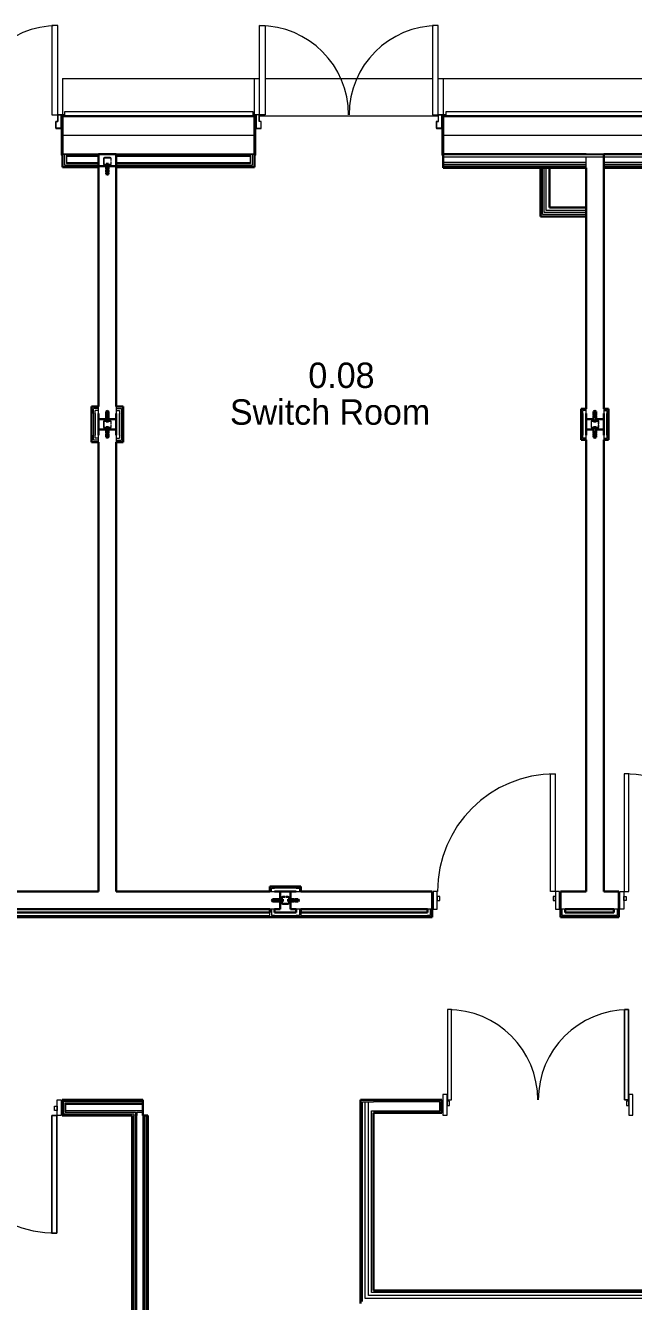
# Model space of a CAD drawing. Header units: millimetres. Extents: x 90978 to 295199, y -4084 to 97293.
# Drawn here: x 221252 to 226034, y 25377 to 35416 of the extents above; entities that cross this region are included whole.
import ezdxf

# ---------------------------------------------------------------- set-up
doc = ezdxf.new("R2010")
doc.units = ezdxf.units.MM
doc.header["$MEASUREMENT"] = 0
for name, color, linetype, lineweight in [('A-AREA-IDEN', 7, 'CONTINUOUS', 9), ('CSM-STL-XX-ZZ-M3-A-XXXX-00001_detached _19_04_21__rvt-1-Level 0$0$A-DETL-MEDM', 33, 'CONTINUOUS', 25), ('CSM-STL-XX-ZZ-M3-A-XXXX-00001_detached _19_04_21__rvt-1-Level 0$0$A-DOOR', 4, 'CONTINUOUS', 9), ('CSM-STL-XX-ZZ-M3-A-XXXX-00001_detached _19_04_21__rvt-1-Level 0$0$A-DOOR-FRAM', 4, 'CONTINUOUS', 18), ('CSM-STL-XX-ZZ-M3-A-XXXX-00001_detached _19_04_21__rvt-1-Level 0$0$A-GLAZ-CURT', 7, 'CONTINUOUS', 9), ('CSM-STL-XX-ZZ-M3-A-XXXX-00001_detached _19_04_21__rvt-1-Level 0$0$A-WALL', 7, 'CONTINUOUS', 9), ('CSM-STL-XX-ZZ-M3-A-XXXX-00001_detached _19_04_21__rvt-1-Level 0$0$I-WALL', 7, 'CONTINUOUS', 9), ('CSM-STL-XX-ZZ-M3-A-XXXX-00001_detached _19_04_21__rvt-1-Level 0$0$S-COLS', 7, 'CONTINUOUS', 9)]:
    doc.layers.add(name, color=color, linetype=linetype, lineweight=lineweight)
doc.styles.add('Century Gothic', font='GOTHIC.TTF', dxfattribs={"height": 200})

msp = doc.modelspace()

# ---------------------------------------------------------------- linework, layer by layer
at = {"layer": 'CSM-STL-XX-ZZ-M3-A-XXXX-00001_detached _19_04_21__rvt-1-Level 0$0$A-DETL-MEDM', "lineweight": 30}
for p, q in [((221906, 34327), (221886, 34327)), ((221886, 34327), (221886, 34322)), ((221886, 34322), (221906, 34322)), ((221906, 34318), (221886, 34318)), ((221886, 34318), (221886, 34282)), ((221886, 34277), (221886, 34265)), ((221886, 34260), (221886, 34246)), ((221906, 34322), (221906, 34327)), ((221906, 34282), (221906, 34318)), ((221906, 34265), (221906, 34277)), ((221906, 34246), (221906, 34260)), ((221886, 32380), (221886, 32367)), ((221886, 32362), (221886, 32349)), ((221886, 32344), (221886, 32308)), ((221906, 32367), (221906, 32380)), ((221906, 32349), (221906, 32362)), ((221906, 32308), (221906, 32344)), ((225721, 32380), (225721, 32367)), ((225721, 32362), (225721, 32349)), ((225721, 32344), (225721, 32308)), ((225741, 32367), (225741, 32380)), ((225741, 32349), (225741, 32362)), ((225741, 32308), (225741, 32344)), ((221886, 32308), (221906, 32308)), ((221886, 32304), (221886, 32299)), ((221906, 32304), (221886, 32304)), ((221886, 32299), (221906, 32299)), ((221906, 32257), (221886, 32257)), ((221886, 32257), (221886, 32252)), ((221886, 32252), (221906, 32252)), ((221906, 32248), (221886, 32248)), ((221886, 32248), (221886, 32212)), ((221906, 32299), (221906, 32304)), ((221906, 32252), (221906, 32257)), ((221906, 32212), (221906, 32248)), ((225721, 32308), (225741, 32308)), ((225721, 32304), (225721, 32299)), ((225741, 32304), (225721, 32304)), ((225721, 32299), (225741, 32299)), ((225741, 32257), (225721, 32257)), ((225721, 32257), (225721, 32252)), ((225721, 32252), (225741, 32252)), ((225741, 32248), (225721, 32248)), ((225721, 32248), (225721, 32212)), ((225741, 32299), (225741, 32304)), ((225741, 32252), (225741, 32257)), ((225741, 32212), (225741, 32248)), ((221886, 32207), (221886, 32195)), ((221886, 32190), (221886, 32176)), ((221906, 32195), (221906, 32207)), ((221906, 32176), (221906, 32190)), ((225721, 32207), (225721, 32195)), ((225721, 32190), (225721, 32176)), ((225741, 32195), (225741, 32207)), ((225741, 32176), (225741, 32190)), ((223207, 28543), (223194, 28543)), ((223194, 28523), (223207, 28523)), ((223225, 28543), (223212, 28543)), ((223212, 28523), (223225, 28523)), ((223266, 28543), (223230, 28543)), ((223230, 28523), (223266, 28523)), ((223266, 28523), (223266, 28543)), ((223275, 28543), (223270, 28543)), ((223270, 28543), (223270, 28523)), ((223270, 28523), (223275, 28523)), ((223275, 28523), (223275, 28543)), ((223322, 28543), (223317, 28543)), ((223317, 28543), (223317, 28523)), ((223317, 28523), (223322, 28523)), ((223322, 28523), (223322, 28543)), ((223326, 28543), (223326, 28523)), ((223362, 28543), (223326, 28543)), ((223326, 28523), (223362, 28523)), ((223379, 28543), (223367, 28543)), ((223367, 28523), (223379, 28523)), ((223398, 28543), (223384, 28543)), ((223384, 28523), (223398, 28523))]:
    msp.add_line(p, q, dxfattribs=at)
for centre, radius, start, end in [((221886, 34280), 2.5, 270, 90), ((221886, 34262), 2.5, 270, 90), ((221896, 34261), 18.2, 236.6015, 303.3985), ((221896, 34288), 6, 90, 270), ((221896, 34271), 6, 90, 270), ((221896, 34254), 5, 90, 270), ((221896, 34288), 6, 270, 90), ((221896, 34271), 6, 270, 90), ((221896, 34254), 5, 270, 90), ((221906, 34280), 2.5, 90, 270), ((221906, 34262), 2.5, 90, 270), ((221896, 32365), 18.2, 56.6015, 123.3985), ((221886, 32364), 2.5, 270, 90), ((221886, 32347), 2.5, 270, 90), ((221896, 32355), 6, 90, 270), ((221896, 32338), 6, 90, 270), ((221896, 32372), 5, 90, 270), ((221896, 32372), 5, 270, 90), ((221896, 32355), 6, 270, 90), ((221896, 32338), 6, 270, 90), ((221906, 32364), 2.5, 90, 270), ((221906, 32347), 2.5, 90, 270), ((225731, 32365), 18.2, 56.6015, 123.3985), ((225721, 32364), 2.5, 270, 90), ((225721, 32347), 2.5, 270, 90), ((225731, 32355), 6, 90, 270), ((225731, 32338), 6, 90, 270), ((225731, 32372), 5, 90, 270), ((225731, 32372), 5, 270, 90), ((225731, 32355), 6, 270, 90), ((225731, 32338), 6, 270, 90), ((225741, 32364), 2.5, 90, 270), ((225741, 32347), 2.5, 90, 270), ((221896, 32218), 6, 90, 270), ((221896, 32218), 6, 270, 90), ((225731, 32218), 6, 90, 270), ((225731, 32218), 6, 270, 90), ((221886, 32210), 2.5, 270, 90), ((221886, 32192), 2.5, 270, 90), ((221896, 32191), 18.2, 236.6015, 303.3985), ((221896, 32201), 6, 90, 270), ((221896, 32184), 5, 90, 270), ((221896, 32201), 6, 270, 90), ((221896, 32184), 5, 270, 90), ((221906, 32210), 2.5, 90, 270), ((221906, 32192), 2.5, 90, 270), ((225721, 32210), 2.5, 270, 90), ((225721, 32192), 2.5, 270, 90), ((225731, 32191), 18.2, 236.6015, 303.3985), ((225731, 32201), 6, 90, 270), ((225731, 32184), 5, 90, 270), ((225731, 32201), 6, 270, 90), ((225731, 32184), 5, 270, 90), ((225741, 32210), 2.5, 90, 270), ((225741, 32192), 2.5, 90, 270), ((223209, 28533), 18.2, 146.6015, 213.3985), ((223202, 28533), 5, 0, 180), ((223202, 28533), 5, 180, 0), ((223210, 28543), 2.5, 180, 0), ((223210, 28523), 2.5, 0, 180), ((223219, 28533), 6, 0, 180), ((223219, 28533), 6, 180, 0), ((223227, 28543), 2.5, 180, 0), ((223227, 28523), 2.5, 0, 180), ((223236, 28533), 6, 0, 180), ((223236, 28533), 6, 180, 0), ((223356, 28533), 6, 0, 180), ((223356, 28533), 6, 180, 0), ((223364, 28543), 2.5, 180, 0), ((223364, 28523), 2.5, 0, 180), ((223373, 28533), 6, 0, 180), ((223373, 28533), 6, 180, 0), ((223382, 28543), 2.5, 180, 0), ((223382, 28523), 2.5, 0, 180), ((223390, 28533), 5, 0, 180), ((223390, 28533), 5, 180, 0), ((223383, 28533), 18.2, 326.6015, 33.3985)]:
    msp.add_arc(centre, radius, start, end, dxfattribs=at)
at = {"layer": 'CSM-STL-XX-ZZ-M3-A-XXXX-00001_detached _19_04_21__rvt-1-Level 0$0$A-DOOR', "lineweight": 20}
for p, q in [((221505, 35416), (221460, 35416)), ((221460, 35416), (221460, 34713)), ((221505, 34713), (221505, 35416)), ((223092, 35416), (223137, 35416)), ((223092, 34713), (223092, 35416)), ((223137, 35416), (223137, 34713)), ((224499, 35416), (224454, 35416)), ((224454, 35416), (224454, 34713)), ((224499, 34713), (224499, 35416)), ((221460, 34713), (221505, 34713)), ((221490, 34660), (221490, 34608)), ((221505, 34661), (221491, 34661)), ((221505, 34712), (221505, 34661)), ((221559, 34713), (221506, 34713)), ((221533, 34616), (221533, 34709)), ((221533, 34709), (221544, 34709)), ((221536, 34679), (221535, 34679)), ((221535, 34679), (221535, 34616)), ((221536, 34395), (221536, 34679)), ((221544, 34709), (221544, 34712)), ((221544, 34712), (221559, 34712)), ((223090, 34713), (223043, 34713)), ((223043, 34712), (223053, 34712)), ((223053, 34712), (223053, 34709)), ((223053, 34709), (223063, 34709)), ((223062, 34679), (223060, 34679)), ((223060, 34679), (223060, 34395)), ((223062, 34616), (223062, 34679)), ((223063, 34709), (223063, 34616)), ((223137, 34713), (223092, 34713)), ((223092, 34661), (223092, 34712)), ((223105, 34661), (223092, 34661)), ((223107, 34608), (223107, 34660)), ((224454, 34713), (224499, 34713)), ((224484, 34660), (224484, 34608)), ((224499, 34661), (224485, 34661)), ((224499, 34712), (224499, 34661)), ((224559, 34713), (224500, 34713)), ((224527, 34616), (224527, 34709)), ((224527, 34709), (224538, 34709)), ((224530, 34679), (224529, 34679)), ((224529, 34679), (224529, 34616)), ((224530, 34395), (224530, 34679)), ((224538, 34709), (224538, 34712)), ((224538, 34712), (224559, 34712)), ((221491, 34606), (221533, 34606)), ((221535, 34616), (221533, 34616)), ((221535, 34608), (221535, 34395)), ((223063, 34616), (223062, 34616)), ((223062, 34395), (223062, 34608)), ((223063, 34606), (223105, 34606)), ((224485, 34606), (224527, 34606)), ((224529, 34616), (224527, 34616)), ((224529, 34608), (224529, 34395)), ((221544, 34395), (221536, 34395)), ((221536, 34393), (221544, 34393)), ((223060, 34395), (223053, 34395)), ((223053, 34393), (223060, 34393)), ((224538, 34395), (224530, 34395)), ((224530, 34393), (224538, 34393)), ((224603, 27674), (224571, 27674)), ((224571, 27674), (224571, 26963)), ((224603, 26963), (224603, 27674)), ((225963, 26963), (225963, 27674)), ((225963, 27674), (225995, 27674)), ((225995, 27674), (225995, 26963)), ((224571, 26963), (224603, 26963)), ((225995, 26963), (225963, 26963))]:
    msp.add_line(p, q, dxfattribs=at)
at = {"layer": 'CSM-STL-XX-ZZ-M3-A-XXXX-00001_detached _19_04_21__rvt-1-Level 0$0$A-DOOR'}
for p, q in [((225381, 28603), (225381, 29529)), ((225381, 29529), (225419, 29529)), ((225419, 29529), (225419, 28603)), ((225998, 29529), (225960, 29529)), ((225960, 29529), (225960, 28603)), ((225998, 28603), (225998, 29529)), ((225419, 28603), (225381, 28603)), ((225960, 28603), (225998, 28603)), ((224603, 27674), (224571, 27674)), ((224571, 27674), (224571, 26963)), ((224603, 26963), (224603, 27674)), ((225995, 27674), (225963, 27674)), ((225963, 27674), (225963, 26963)), ((225995, 26963), (225995, 27674)), ((224571, 26963), (224603, 26963)), ((225963, 26963), (225995, 26963)), ((221460, 26841), (221498, 26841)), ((221460, 25915), (221460, 26841)), ((221460, 26841), (221460, 25915)), ((221498, 26841), (221460, 26841)), ((221498, 26841), (221498, 25915)), ((221498, 25915), (221498, 26841)), ((221498, 25915), (221460, 25915)), ((221460, 25915), (221498, 25915))]:
    msp.add_line(p, q, dxfattribs=at)
for centre, radius, start, end in [((221505, 34713), 702, 90, 180), ((223092, 34713), 702, 0, 90), ((224499, 34713), 702, 90, 180), ((225419, 28603), 926, 90, 180), ((225960, 28603), 926, 0, 90), ((224571, 26963), 711, 0, 90), ((225995, 26963), 710, 90, 180), ((221498, 26841), 926, 180, 270)]:
    msp.add_arc(centre, radius, start, end, dxfattribs=at)
at = {"layer": 'CSM-STL-XX-ZZ-M3-A-XXXX-00001_detached _19_04_21__rvt-1-Level 0$0$A-DOOR', "lineweight": 20}
for centre, start, end in [((221491, 34660), 90, 180), ((221506, 34712), 90, 180), ((223090, 34712), 0, 90), ((223105, 34660), 0, 90), ((224485, 34660), 90, 180), ((224500, 34712), 90, 180), ((221491, 34608), 180, 270), ((221533, 34608), 270, 0), ((223063, 34608), 180, 270), ((223105, 34608), 270, 0), ((224485, 34608), 180, 270), ((224527, 34608), 270, 0), ((221536, 34395), 180, 270), ((223060, 34395), 270, 0), ((224530, 34395), 180, 270)]:
    msp.add_arc(centre, 1.5, start, end, dxfattribs=at)
at = {"layer": 'CSM-STL-XX-ZZ-M3-A-XXXX-00001_detached _19_04_21__rvt-1-Level 0$0$A-DOOR-FRAM', "lineweight": 20}
for p, q in [((221491, 34660), (221506, 34660)), ((221491, 34608), (221491, 34660)), ((221506, 34712), (221544, 34712)), ((221506, 34660), (221506, 34712)), ((221530, 34712), (221530, 34612)), ((223090, 34712), (223053, 34712)), ((223066, 34712), (223066, 34612)), ((223090, 34660), (223090, 34712)), ((223105, 34660), (223090, 34660)), ((223105, 34608), (223105, 34660)), ((224485, 34660), (224500, 34660)), ((224485, 34608), (224485, 34660)), ((224500, 34712), (224538, 34712)), ((224500, 34660), (224500, 34712)), ((224524, 34712), (224524, 34612)), ((221533, 34608), (221491, 34608)), ((221530, 34612), (221533, 34612)), ((221533, 34616), (221533, 34608)), ((221535, 34608), (221535, 34616)), ((223062, 34608), (223062, 34616)), ((223063, 34616), (223063, 34608)), ((223066, 34612), (223063, 34612)), ((223063, 34608), (223105, 34608)), ((224527, 34608), (224485, 34608)), ((224524, 34612), (224527, 34612)), ((224527, 34616), (224527, 34608)), ((224529, 34608), (224529, 34616)), ((224491, 28603), (224459, 28603)), ((224459, 28603), (224459, 28463)), ((224491, 28463), (224491, 28603)), ((224510, 28563), (224491, 28563)), ((224491, 28563), (224491, 28531)), ((224491, 28531), (224510, 28531)), ((224510, 28531), (224510, 28563)), ((225421, 28563), (225402, 28563)), ((225402, 28563), (225402, 28531)), ((225402, 28531), (225421, 28531)), ((225421, 28603), (225421, 28463)), ((225453, 28603), (225421, 28603)), ((225421, 28531), (225421, 28563)), ((225453, 28463), (225453, 28603)), ((225926, 28603), (225958, 28603)), ((225926, 28463), (225926, 28603)), ((225958, 28603), (225958, 28463)), ((225958, 28531), (225958, 28563)), ((225958, 28563), (225977, 28563)), ((225977, 28531), (225958, 28531)), ((225977, 28563), (225977, 28531)), ((224459, 28463), (224491, 28463)), ((225421, 28463), (225453, 28463)), ((225958, 28463), (225926, 28463)), ((224568, 27005), (224536, 27005)), ((224536, 27005), (224536, 26843)), ((224568, 26843), (224568, 27005)), ((226030, 27005), (225998, 27005)), ((225998, 27005), (225998, 26843)), ((226030, 26843), (226030, 27005)), ((221481, 26913), (221500, 26913)), ((221481, 26881), (221481, 26913)), ((221500, 26963), (221532, 26963)), ((221500, 26841), (221500, 26963)), ((221500, 26913), (221500, 26881)), ((221532, 26963), (221532, 26841)), ((224587, 26952), (224568, 26952)), ((224568, 26952), (224568, 26920)), ((224568, 26920), (224587, 26920)), ((224587, 26920), (224587, 26952)), ((225979, 26952), (225979, 26920)), ((225998, 26952), (225979, 26952)), ((225979, 26920), (225998, 26920)), ((225998, 26920), (225998, 26952)), ((221500, 26881), (221481, 26881)), ((221532, 26841), (221500, 26841)), ((224536, 26843), (224568, 26843)), ((225998, 26843), (226030, 26843))]:
    msp.add_line(p, q, dxfattribs=at)
at = {"layer": 'CSM-STL-XX-ZZ-M3-A-XXXX-00001_detached _19_04_21__rvt-1-Level 0$0$A-GLAZ-CURT', "lineweight": 20}
for p, q in [((223043, 34737), (221559, 34737)), ((221559, 34737), (221559, 34703)), ((223043, 34703), (223043, 34737)), ((226793, 34737), (224559, 34737)), ((224559, 34737), (224559, 34703)), ((221559, 34703), (223043, 34703)), ((224559, 34703), (226793, 34703))]:
    msp.add_line(p, q, dxfattribs=at)
at = {"layer": 'CSM-STL-XX-ZZ-M3-A-XXXX-00001_detached _19_04_21__rvt-1-Level 0$0$A-WALL'}
for p, q in [((221543, 35000), (223053, 35000)), ((221543, 35000), (221543, 34713)), ((223053, 35000), (223092, 35000)), ((223053, 34713), (223053, 35000)), ((223137, 35000), (224454, 35000)), ((224499, 35000), (224538, 35000)), ((224538, 35000), (231428, 35000)), ((224538, 35000), (224538, 34713)), ((221543, 34709), (221543, 34703)), ((223053, 34703), (223053, 34709)), ((223063, 34703), (223053, 34703)), ((224499, 34703), (223092, 34703)), ((224538, 34703), (224527, 34703)), ((224538, 34709), (224538, 34703)), ((221544, 34553), (223053, 34553)), ((224538, 34553), (230849, 34553)), ((221544, 34403), (221559, 34403)), ((221559, 34403), (221544, 34403)), ((221559, 34403), (221574, 34403)), ((221574, 34403), (221559, 34403)), ((221559, 34403), (221559, 34316)), ((221574, 34403), (221826, 34403)), ((221574, 34403), (221574, 34393)), ((221826, 34403), (221574, 34403)), ((221574, 34393), (221574, 34387)), ((221574, 34393), (221826, 34393)), ((221574, 34387), (221574, 34337)), ((221574, 34387), (221826, 34387)), ((221574, 34337), (221574, 34331)), ((221574, 34337), (221826, 34337)), ((221574, 34331), (221826, 34331)), ((221966, 34403), (223023, 34403)), ((223023, 34403), (221966, 34403)), ((221966, 34393), (223023, 34393)), ((221966, 34387), (223023, 34387)), ((221966, 34337), (223023, 34337)), ((221966, 34331), (223023, 34331)), ((223023, 34403), (223038, 34403)), ((223038, 34403), (223023, 34403)), ((223023, 34393), (223023, 34403)), ((223023, 34387), (223023, 34393)), ((223023, 34337), (223023, 34387)), ((223023, 34331), (223023, 34337)), ((223038, 34403), (223053, 34403)), ((223053, 34403), (223038, 34403)), ((223038, 34316), (223038, 34403)), ((224538, 34402), (225661, 34402)), ((224538, 34383), (225661, 34383)), ((224538, 34341), (225661, 34341)), ((225801, 34403), (225661, 34403)), ((225661, 34402), (225801, 34402)), ((225661, 34341), (225661, 34383)), ((225661, 34383), (225801, 34383)), ((225661, 34326), (225661, 34341)), ((225801, 34402), (230816, 34402)), ((225801, 34383), (230816, 34383)), ((225801, 34341), (230754, 34341)), ((221559, 34316), (221826, 34316)), ((221966, 34316), (223038, 34316)), ((224538, 34326), (225661, 34326)), ((224538, 34311), (225661, 34311)), ((225318, 33929), (225318, 34296)), ((225333, 33944), (225333, 34296)), ((225348, 33959), (225348, 34296)), ((225661, 34311), (225661, 34326)), ((225661, 34296), (225661, 34311)), ((225801, 34326), (230754, 34326)), ((225801, 34311), (230739, 34311)), ((225348, 33944), (225333, 33944)), ((225373, 33959), (225348, 33959)), ((225373, 33944), (225348, 33944)), ((225661, 33959), (225373, 33959)), ((225661, 33944), (225373, 33944)), ((225333, 33929), (225318, 33929)), ((225373, 33929), (225333, 33929)), ((225661, 33929), (225373, 33929)), ((221786, 32388), (221786, 32403)), ((221826, 32403), (221786, 32403)), ((221786, 32363), (221786, 32388)), ((221786, 32363), (221786, 32193)), ((221801, 32363), (221801, 32388)), ((221826, 32388), (221801, 32388)), ((221801, 32363), (221801, 32193)), ((221826, 32403), (221826, 32418)), ((221826, 32388), (221826, 32403)), ((221826, 32363), (221826, 32388)), ((221966, 32418), (221966, 32403)), ((221966, 32403), (222006, 32403)), ((221966, 32403), (221966, 32388)), ((221966, 32388), (221966, 32363)), ((221966, 32388), (221991, 32388)), ((221991, 32388), (221991, 32363)), ((221991, 32193), (221991, 32363)), ((222006, 32403), (222006, 32388)), ((222006, 32388), (222006, 32363)), ((222006, 32193), (222006, 32363)), ((225636, 32363), (225636, 32388)), ((225661, 32388), (225636, 32388)), ((225636, 32363), (225636, 32193)), ((225661, 32388), (225661, 32401)), ((225661, 32363), (225661, 32388)), ((225801, 32401), (225801, 32388)), ((225801, 32388), (225826, 32388)), ((225801, 32388), (225801, 32363)), ((225826, 32388), (225826, 32363)), ((225826, 32193), (225826, 32363)), ((221786, 32168), (221786, 32193)), ((221786, 32153), (221786, 32168)), ((221826, 32153), (221786, 32153)), ((221801, 32168), (221801, 32193)), ((221826, 32168), (221801, 32168)), ((221826, 32168), (221826, 32193)), ((221826, 32153), (221826, 32168)), ((221826, 32138), (221826, 32153)), ((221966, 32193), (221966, 32168)), ((221966, 32168), (221991, 32168)), ((221966, 32168), (221966, 32153)), ((221966, 32153), (221966, 32138)), ((221966, 32153), (222006, 32153)), ((221991, 32193), (221991, 32168)), ((222006, 32193), (222006, 32168)), ((222006, 32168), (222006, 32153)), ((225636, 32168), (225636, 32193)), ((225661, 32168), (225636, 32168)), ((225661, 32168), (225661, 32193)), ((225661, 32156), (225661, 32168)), ((225801, 32193), (225801, 32168)), ((225801, 32168), (225826, 32168)), ((225801, 32168), (225801, 32156)), ((225826, 32193), (225826, 32168)), ((223186, 28628), (223211, 28628)), ((223186, 28603), (223186, 28628)), ((223381, 28628), (223211, 28628)), ((223381, 28628), (223406, 28628)), ((223406, 28628), (223406, 28603)), ((223173, 28603), (223186, 28603)), ((223186, 28603), (223211, 28603)), ((223381, 28603), (223406, 28603)), ((223406, 28603), (223418, 28603)), ((218300, 28413), (223173, 28413)), ((223186, 28463), (223173, 28463)), ((223173, 28413), (223173, 28438)), ((223211, 28463), (223186, 28463)), ((223186, 28463), (223186, 28413)), ((223211, 28413), (223186, 28413)), ((223211, 28413), (223381, 28413)), ((223406, 28463), (223381, 28463)), ((223406, 28413), (223381, 28413)), ((223418, 28463), (223406, 28463)), ((223406, 28463), (223406, 28413)), ((223418, 28438), (223418, 28413)), ((223418, 28413), (224413, 28413)), ((224438, 28463), (224413, 28463)), ((224438, 28413), (224413, 28413)), ((224438, 28413), (224438, 28463)), ((224451, 28463), (224438, 28463)), ((225473, 28463), (225461, 28463)), ((225473, 28413), (225473, 28463)), ((225498, 28463), (225473, 28463)), ((225498, 28413), (225473, 28413)), ((225881, 28413), (225498, 28413)), ((225906, 28463), (225881, 28463)), ((225906, 28413), (225881, 28413)), ((225918, 28463), (225906, 28463)), ((225906, 28463), (225906, 28413)), ((221552, 26951), (221552, 26902)), ((222174, 26951), (221552, 26951)), ((221565, 26938), (221565, 26902)), ((222174, 26938), (221565, 26938)), ((221566, 26937), (221566, 26927)), ((222174, 26937), (221566, 26937)), ((221566, 26927), (221566, 26902)), ((222174, 26927), (221566, 26927)), ((223902, 25377), (223902, 26948)), ((223902, 26948), (223903, 26948)), ((223903, 26948), (223989, 26948)), ((223903, 25377), (223903, 26947)), ((223903, 26947), (223925, 26947)), ((223925, 25400), (223925, 26947)), ((223925, 26947), (223950, 26947)), ((223950, 25425), (223950, 26947)), ((223950, 26947), (223973, 26947)), ((223973, 26947), (223989, 26947)), ((224513, 26948), (223989, 26948)), ((224512, 26947), (223989, 26947)), ((224512, 26912), (224512, 26947)), ((224512, 26877), (224512, 26912)), ((224513, 26912), (224513, 26948)), ((224513, 26876), (224513, 26912)), ((221552, 26902), (221552, 26854)), ((221552, 26854), (222104, 26854)), ((221565, 26902), (221565, 26866)), ((221565, 26866), (222116, 26866)), ((221566, 26902), (221566, 26877)), ((221566, 26877), (221566, 26867)), ((222174, 26877), (221566, 26877)), ((221566, 26867), (222117, 26867)), ((222104, 26854), (222104, 26841)), ((222104, 23089), (222104, 26841)), ((222116, 26866), (222116, 26854)), ((222116, 26854), (222116, 26841)), ((222116, 23089), (222116, 26841)), ((222117, 26867), (222117, 26866)), ((222117, 26866), (222117, 26841)), ((222117, 23089), (222117, 26841)), ((222127, 26867), (222174, 26867)), ((222127, 26867), (222127, 26841)), ((222127, 26867), (222174, 26867)), ((222127, 23089), (222127, 26841)), ((222177, 23089), (222177, 26841)), ((222187, 23089), (222187, 26841)), ((222188, 23089), (222188, 26841)), ((222201, 23089), (222201, 26841)), ((223973, 25447), (223973, 26877)), ((223973, 26877), (223974, 26877)), ((223974, 26877), (223989, 26877)), ((223974, 25448), (223974, 26876)), ((223974, 26876), (223989, 26876)), ((223989, 26877), (224512, 26877)), ((223989, 26876), (224513, 26876)), ((223950, 25400), (223925, 25400)), ((223973, 25425), (223950, 25425)), ((223989, 25400), (223950, 25400)), ((223974, 25447), (223973, 25447)), ((223989, 25425), (223973, 25425)), ((223989, 25448), (223974, 25448)), ((223989, 25447), (223974, 25447)), ((230698, 25448), (223989, 25448)), ((230698, 25447), (223989, 25447)), ((230698, 25425), (223989, 25425)), ((230698, 25400), (223989, 25400))]:
    msp.add_line(p, q, dxfattribs=at)
at = {"layer": 'CSM-STL-XX-ZZ-M3-A-XXXX-00001_detached _19_04_21__rvt-1-Level 0$0$A-WALL', "lineweight": 30}
for p, q in [((223053, 34703), (221544, 34703)), ((221544, 34703), (221544, 34403)), ((223053, 34403), (223053, 34703)), ((230849, 34703), (224538, 34703)), ((224538, 34703), (224538, 34403)), ((221826, 34403), (221966, 34403)), ((224538, 34403), (225661, 34403)), ((225801, 34403), (230849, 34403))]:
    msp.add_line(p, q, dxfattribs=at)
at = {"layer": 'CSM-STL-XX-ZZ-M3-A-XXXX-00001_detached _19_04_21__rvt-1-Level 0$0$I-WALL', "lineweight": 30}
for p, q in [((221544, 34403), (221544, 34301)), ((221826, 34301), (221826, 34403)), ((221966, 34403), (221966, 34301)), ((223053, 34301), (223053, 34403)), ((225661, 34403), (224538, 34403)), ((224538, 34403), (224538, 34296)), ((225801, 34402), (225801, 34403)), ((225801, 34402), (225801, 34403)), ((230826, 34403), (225801, 34403)), ((225801, 34403), (225801, 34296)), ((225801, 34383), (225801, 34402)), ((225801, 33914), (225801, 34383)), ((221544, 34301), (221826, 34301)), ((221826, 34308), (221826, 32418)), ((221886, 34308), (221826, 34308)), ((221966, 34308), (221906, 34308)), ((221966, 32418), (221966, 34308)), ((221966, 34301), (223053, 34301)), ((224538, 34296), (225661, 34296)), ((225303, 34296), (225303, 33914)), ((225373, 34296), (225303, 34296)), ((225373, 33984), (225373, 34296)), ((225661, 34296), (225661, 33914)), ((225801, 34296), (230724, 34296)), ((225661, 33984), (225373, 33984)), ((225661, 33914), (225661, 33984)), ((225303, 33914), (225318, 33914)), ((225318, 33914), (225373, 33914)), ((225373, 33914), (225661, 33914)), ((225661, 33914), (225661, 32401)), ((225801, 32401), (225801, 33914)), ((221826, 32418), (221771, 32418)), ((221771, 32418), (221771, 32403)), ((221771, 32403), (221771, 32363)), ((221771, 32363), (221771, 32193)), ((221826, 32363), (221826, 32318)), ((221826, 32193), (221826, 32363)), ((222021, 32418), (221966, 32418)), ((221966, 32318), (221966, 32363)), ((221966, 32363), (221966, 32193)), ((222021, 32403), (222021, 32418)), ((222021, 32363), (222021, 32403)), ((222021, 32193), (222021, 32363)), ((225661, 32401), (225623, 32401)), ((225623, 32401), (225623, 32388)), ((225623, 32388), (225623, 32363)), ((225623, 32363), (225623, 32193)), ((225661, 32363), (225661, 32318)), ((225661, 32193), (225661, 32363)), ((225838, 32401), (225801, 32401)), ((225801, 32318), (225801, 32363)), ((225801, 32363), (225801, 32193)), ((225838, 32388), (225838, 32401)), ((225838, 32363), (225838, 32388)), ((225838, 32193), (225838, 32363)), ((221826, 32318), (221886, 32318)), ((221826, 32238), (221826, 32193)), ((221886, 32238), (221826, 32238)), ((221906, 32318), (221966, 32318)), ((221966, 32238), (221906, 32238)), ((221966, 32193), (221966, 32238)), ((225661, 32318), (225721, 32318)), ((225661, 32238), (225661, 32193)), ((225721, 32238), (225661, 32238)), ((225741, 32318), (225801, 32318)), ((225801, 32238), (225741, 32238)), ((225801, 32193), (225801, 32238)), ((221771, 32193), (221771, 32153)), ((221771, 32153), (221771, 32138)), ((221771, 32138), (221826, 32138)), ((221826, 32138), (221826, 28603)), ((221966, 28603), (221966, 32138)), ((221966, 32138), (222021, 32138)), ((222021, 32153), (222021, 32193)), ((222021, 32138), (222021, 32153)), ((225623, 32193), (225623, 32168)), ((225623, 32168), (225623, 32156)), ((225623, 32156), (225661, 32156)), ((225661, 32156), (225661, 28603)), ((225801, 28603), (225801, 32156)), ((225801, 32156), (225838, 32156)), ((225838, 32168), (225838, 32193)), ((225838, 32156), (225838, 32168)), ((223173, 28641), (223173, 28603)), ((223186, 28641), (223173, 28641)), ((223211, 28641), (223186, 28641)), ((223381, 28641), (223211, 28641)), ((223406, 28641), (223381, 28641)), ((223418, 28641), (223406, 28641)), ((223418, 28603), (223418, 28641)), ((221826, 28603), (218957, 28603)), ((223173, 28603), (221966, 28603)), ((223256, 28603), (223211, 28603)), ((223211, 28603), (223381, 28603)), ((223256, 28543), (223256, 28603)), ((223256, 28463), (223256, 28523)), ((223381, 28603), (223336, 28603)), ((223336, 28603), (223336, 28543)), ((223336, 28523), (223336, 28463)), ((224451, 28603), (223418, 28603)), ((224451, 28463), (224451, 28603)), ((225661, 28603), (225461, 28603)), ((225461, 28603), (225461, 28463)), ((225918, 28603), (225801, 28603)), ((225918, 28463), (225918, 28603)), ((223173, 28438), (218300, 28438)), ((218957, 28463), (221966, 28463)), ((221966, 28463), (223173, 28463)), ((223173, 28463), (223173, 28438)), ((223211, 28463), (223256, 28463)), ((223211, 28438), (223211, 28463)), ((223381, 28438), (223211, 28438)), ((223336, 28463), (223381, 28463)), ((223381, 28463), (223381, 28438)), ((223418, 28463), (224413, 28463)), ((223418, 28438), (223418, 28463)), ((224413, 28438), (223418, 28438)), ((224413, 28463), (224413, 28438)), ((224451, 28400), (224451, 28463)), ((225461, 28463), (225461, 28400)), ((225498, 28463), (225881, 28463)), ((225498, 28438), (225498, 28463)), ((225881, 28438), (225498, 28438)), ((225881, 28463), (225881, 28438)), ((225918, 28400), (225918, 28463)), ((218300, 28400), (223173, 28400)), ((223173, 28400), (223186, 28400)), ((223186, 28400), (223211, 28400)), ((223211, 28400), (223381, 28400)), ((223381, 28400), (223406, 28400)), ((223406, 28400), (223418, 28400)), ((223418, 28400), (224413, 28400)), ((224413, 28400), (224438, 28400)), ((224438, 28400), (224451, 28400)), ((225461, 28400), (225473, 28400)), ((225473, 28400), (225498, 28400)), ((225498, 28400), (225881, 28400)), ((225881, 28400), (225906, 28400)), ((225906, 28400), (225918, 28400)), ((222174, 26963), (221540, 26963)), ((221540, 26963), (221540, 26841)), ((222174, 26841), (222174, 26963)), ((223887, 26963), (223887, 25361)), ((223902, 26963), (223887, 26963)), ((223989, 26963), (223902, 26963)), ((224528, 26963), (223989, 26963)), ((224528, 26861), (224528, 26963)), ((221540, 26841), (222091, 26841)), ((222091, 26841), (222091, 23089)), ((222213, 26841), (222174, 26841)), ((222213, 23089), (222213, 26841)), ((223989, 25463), (223989, 26861)), ((223989, 26861), (224528, 26861)), ((230698, 25463), (223989, 25463))]:
    msp.add_line(p, q, dxfattribs=at)
at = {"layer": 'CSM-STL-XX-ZZ-M3-A-XXXX-00001_detached _19_04_21__rvt-1-Level 0$0$S-COLS'}
for p, q in [((221866, 34370), (221866, 34326)), ((221870, 34326), (221870, 34370)), ((221918, 34378), (221874, 34378)), ((221874, 34374), (221918, 34374)), ((221922, 34370), (221922, 34353)), ((221922, 34353), (221926, 34353)), ((221922, 34343), (221922, 34326)), ((221926, 34343), (221922, 34343)), ((221926, 34353), (221926, 34370)), ((221926, 34326), (221926, 34343)), ((221886, 34322), (221874, 34322)), ((221874, 34318), (221886, 34318)), ((221918, 34322), (221906, 34322)), ((221906, 34318), (221918, 34318)), ((221866, 32300), (221866, 32256)), ((221870, 32256), (221870, 32300)), ((221886, 32308), (221874, 32308)), ((221874, 32304), (221886, 32304)), ((221886, 32252), (221874, 32252)), ((221874, 32248), (221886, 32248)), ((221918, 32308), (221906, 32308)), ((221906, 32304), (221918, 32304)), ((221918, 32252), (221906, 32252)), ((221906, 32248), (221918, 32248)), ((221922, 32300), (221922, 32283)), ((221922, 32283), (221926, 32283)), ((221922, 32273), (221922, 32256)), ((221926, 32273), (221922, 32273)), ((221926, 32283), (221926, 32300)), ((221926, 32256), (221926, 32273)), ((225701, 32300), (225701, 32256)), ((225705, 32256), (225705, 32300)), ((225721, 32308), (225709, 32308)), ((225709, 32304), (225721, 32304)), ((225721, 32252), (225709, 32252)), ((225709, 32248), (225721, 32248)), ((225753, 32308), (225741, 32308)), ((225741, 32304), (225753, 32304)), ((225753, 32252), (225741, 32252)), ((225741, 32248), (225753, 32248)), ((225757, 32300), (225757, 32283)), ((225757, 32283), (225761, 32283)), ((225757, 32273), (225757, 32256)), ((225761, 32273), (225757, 32273)), ((225761, 32283), (225761, 32300)), ((225761, 32256), (225761, 32273)), ((223266, 28555), (223266, 28543)), ((223266, 28523), (223266, 28511)), ((223270, 28543), (223270, 28555)), ((223270, 28511), (223270, 28523)), ((223291, 28563), (223274, 28563)), ((223274, 28559), (223291, 28559)), ((223291, 28559), (223291, 28563)), ((223318, 28563), (223301, 28563)), ((223301, 28563), (223301, 28559)), ((223301, 28559), (223318, 28559)), ((223322, 28555), (223322, 28543)), ((223322, 28523), (223322, 28511)), ((223326, 28543), (223326, 28555)), ((223326, 28511), (223326, 28523)), ((223318, 28507), (223274, 28507)), ((223274, 28503), (223318, 28503))]:
    msp.add_line(p, q, dxfattribs=at)
for centre, radius, start, end in [((221874, 34370), 8, 90, 180), ((221874, 34370), 4, 90, 180), ((221918, 34370), 8, 0, 90), ((221918, 34370), 4, 0, 90), ((221874, 34326), 8, 180, 270), ((221874, 34326), 4, 180, 270), ((221918, 34326), 4, 270, 0), ((221918, 34326), 8, 270, 0), ((221874, 32300), 8, 90, 180), ((221874, 32256), 8, 180, 270), ((221874, 32300), 4, 90, 180), ((221874, 32256), 4, 180, 270), ((221918, 32300), 8, 0, 90), ((221918, 32300), 4, 0, 90), ((221918, 32256), 4, 270, 0), ((221918, 32256), 8, 270, 0), ((225709, 32300), 8, 90, 180), ((225709, 32256), 8, 180, 270), ((225709, 32300), 4, 90, 180), ((225709, 32256), 4, 180, 270), ((225753, 32300), 8, 0, 90), ((225753, 32300), 4, 0, 90), ((225753, 32256), 4, 270, 0), ((225753, 32256), 8, 270, 0), ((223274, 28555), 8, 90, 180), ((223274, 28511), 8, 180, 270), ((223274, 28555), 4, 90, 180), ((223274, 28511), 4, 180, 270), ((223318, 28555), 8, 0, 90), ((223318, 28555), 4, 0, 90), ((223318, 28511), 4, 270, 0), ((223318, 28511), 8, 270, 0)]:
    msp.add_arc(centre, radius, start, end, dxfattribs=at)

# ---------------------------------------------------------------- texts
at = {"layer": 'A-AREA-IDEN', "style": 'Century Gothic'}
for s, p in [('0.08', (223477, 32564)), ('Switch Room', (222860, 32275))]:
    msp.add_text(s, height=200, dxfattribs=at).set_placement(p)

doc.saveas('drawing.dxf')
